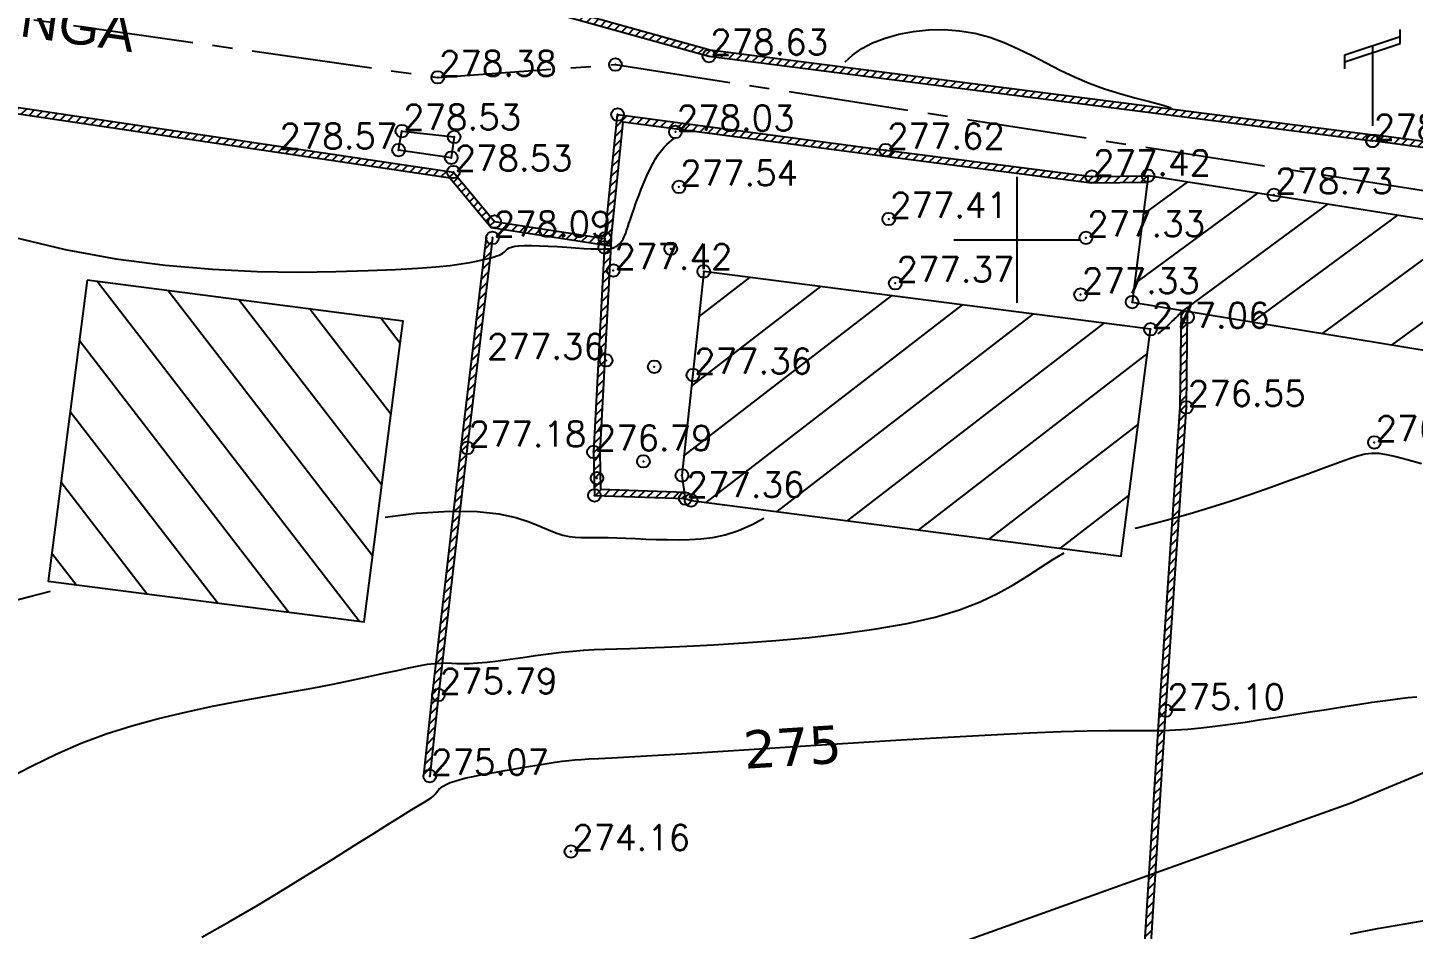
# Model space of a CAD drawing. Header units: millimetres. Extents: x 524954 to 526204, y 9523489 to 9524010.
# Drawn here: x 525760.8 to 525815.7, y 9523672.7 to 9523708.4 of the extents above; entities that cross this region are included whole.
import ezdxf
from ezdxf.enums import TextEntityAlignment as Align

# ---------------------------------------------------------------- set-up
doc = ezdxf.new("R2010")
doc.units = ezdxf.units.MM
doc.header["$PDMODE"] = 32
doc.header["$PDSIZE"] = 0.5
doc.linetypes.add('AXES2', pattern=[28.575, 19.05, -3.175, 3.175, -3.175])
doc.linetypes.add('CACHE2', pattern=[4.7625, 3.175, -1.5875])
for name, color, linetype in [('Axe_Piste', 3, 'AXES2'), ('Bati', 6, 'Continuous'), ('Bati_H', 1, 'Continuous'), ('Carroyage', 7, 'Continuous'), ('Cloture', 7, 'Continuous'), ('CN_01_00', 3, 'Continuous'), ('CN_02_00', 4, 'Continuous'), ('CN_05_00', 6, 'Continuous'), ('Cotation Courbes de niveau', 7, 'Continuous'), ('Murs', 1, 'Continuous'), ('PLUME_4', 3, 'Continuous'), ('Regard', 5, 'Continuous'), ('Réseau_Electrique', 1, 'CACHE2'), ('TopoAlt', 3, 'Continuous'), ('TOPOJIS', 7, 'Continuous'), ('Toponomie', 7, 'CACHE2')]:
    doc.layers.add(name, color=color, linetype=linetype)
doc.styles.add('Simplex 1.0', font='Simplex.shx', dxfattribs={"width": 0.99, "height": 1})
doc.styles.get("Standard").update_dxf_attribs({"font": 'arial.ttf'})
doc.styles.add('Verdana 1.0', font='verdana.ttf', dxfattribs={"width": 0.99, "height": 1})
pattern_1 = [(45, (0, 0), (-0.1767766952966, 0.1767766952966), [])]

# ---------------------------------------------------------------- blocks, each defined once
blk = doc.blocks.new('TCPOINT M')
at = {"color": 0}
blk.add_point((0, 0), dxfattribs=at)
at = {"layer": 'TopoAlt', "style": 'Simplex 1.0', "width": 0.99}
blk.add_attdef('ALT', (0.15, 0.15), '', height=1, dxfattribs=at)
blk = doc.blocks.new('e004')
at = {"color": 0}
blk.add_line((0, 3.777478), (0, 0.25), dxfattribs=at)
for points in [[(-1.096503, 3.137365), (-1.096503, 3.412949), (1.096503, 4.142007), (1.096503, 4.417591)], [(-1.096503, 2.861781), (-1.096503, 3.137365), (1.096503, 3.866423), (1.096503, 4.142007)]]:
    blk.add_lwpolyline(points, dxfattribs=at)
blk.add_circle((0, 0), 0.25, dxfattribs=at)

msp = doc.modelspace()

# ---------------------------------------------------------------- hatches: boundary and pattern name
at = {"layer": 'Bati_H'}
h = msp.add_hatch(dxfattribs=at)
h.set_pattern_fill('_U', color=256, scale=2, angle=216.3606, style=0, pattern_type=0)
h.set_pattern_definition([(216.360646028, (0, 0), (1.18573180046, -1.610602402), [])])
h.paths.add_polyline_path([(525825.039, 9523699.398), (525805.188, 9523702.535), (525804.556, 9523697.534), (525824.219, 9523694.292)])
h = msp.add_hatch(dxfattribs=at)
h.set_pattern_fill('_U', color=256, scale=2, angle=217.6283, style=0, pattern_type=0)
h.set_pattern_definition([(217.62827284, (0, 0), (1.22107209645, -1.58397693647), [])])
h.paths.add_polyline_path([(525805.282, 9523696.459), (525787.595, 9523698.747), (525786.73, 9523690.669), (525786.863, 9523689.753), (525787.092, 9523689.68), (525804.127, 9523687.476), (525804.12, 9523687.477)])
h = msp.add_hatch(dxfattribs=at)
h.set_pattern_fill('_U', color=256, scale=2, angle=-52.3757, style=0, pattern_type=0)
h.set_pattern_definition([(307.62429136, (0, 0), (1.5840617849, 1.220962023), [])])
h.paths.add_polyline_path([(525763.187, 9523698.4), (525761.644, 9523686.484), (525774.147, 9523684.866), (525775.602, 9523696.107), (525775.689, 9523696.782)])
at = {"layer": 'Murs'}
h = msp.add_hatch(dxfattribs=at)
h.set_pattern_fill('_U', color=256, scale=0.25, angle=45, style=0, pattern_type=0)
h.set_pattern_definition(pattern_1)
h.paths.add_polyline_path([(525785.02, 9523728.405), (525781.532, 9523709.019), (525787.802, 9523707.277), (525814.073, 9523703.914), (525814.105, 9523704.162), (525787.851, 9523707.523), (525781.819, 9523709.199), (525785.266, 9523728.361)])
h = msp.add_hatch(dxfattribs=at)
h.set_pattern_fill('_U', color=256, scale=0.25, angle=45, style=0, pattern_type=0)
h.set_pattern_definition(pattern_1)
h.paths.add_polyline_path([(525825.293, 9523720.582), (525822.121, 9523702.846), (525814.073, 9523703.914), (525814.106, 9523704.162), (525821.917, 9523703.125), (525825.047, 9523720.626)])
h = msp.add_hatch(dxfattribs=at)
h.set_pattern_fill('_U', color=256, scale=0.25, angle=45, style=0, pattern_type=0)
h.set_pattern_definition(pattern_1)
h.paths.add_polyline_path([(525735.258, 9523642.158), (525737.276, 9523685.033), (525740.219, 9523708.248), (525777.683, 9523702.685), (525777.646, 9523702.438), (525740.435, 9523707.963), (525737.525, 9523685.011), (525735.508, 9523642.147)])
h = msp.add_hatch(dxfattribs=at)
h.set_pattern_fill('_U', color=256, scale=0.25, angle=45, style=0, pattern_type=0)
h.set_pattern_definition(pattern_1)
h.paths.add_polyline_path([(525777.683, 9523702.685), (525779.313, 9523700.722), (525783.684, 9523700.053), (525784.185, 9523704.96), (525794.801, 9523703.556), (525802.959, 9523702.503), (525805.188, 9523702.535), (525805.192, 9523702.285), (525802.945, 9523702.253), (525794.769, 9523703.308), (525784.408, 9523704.679), (525783.906, 9523699.767), (525779.181, 9523700.489), (525777.491, 9523702.525)])
h = msp.add_hatch(dxfattribs=at)
h.set_pattern_fill('_U', color=256, scale=0.25, angle=45, style=0, pattern_type=0)
h.set_pattern_definition(pattern_1)
h.paths.add_polyline_path([(525779.227, 9523700.075), (525778.232, 9523691.758), (525777.09, 9523681.972), (525776.749, 9523678.762), (525776.5, 9523678.789), (525776.841, 9523682), (525777.983, 9523691.787), (525778.979, 9523700.104)])
h = msp.add_hatch(dxfattribs=at)
h.set_pattern_fill('_U', color=256, scale=0.25, angle=45, style=0, pattern_type=0)
h.set_pattern_definition(pattern_1)
h.paths.add_polyline_path([(525783.684, 9523700.053), (525783.23, 9523691.599), (525783.269, 9523689.877), (525786.863, 9523689.753), (525786.871, 9523690.003), (525783.514, 9523690.119), (525783.48, 9523691.595), (525783.933, 9523700.04)])
h = msp.add_hatch(dxfattribs=at)
h.set_pattern_fill('_U', color=256, scale=0.25, angle=45, style=0, pattern_type=0)
h.set_pattern_definition(pattern_1)
h.paths.add_polyline_path([(525754.117, 9523627.377), (525803.323, 9523640.196), (525805.154, 9523669.63), (525805.889, 9523681.352), (525806.706, 9523693.365), (525806.751, 9523696.938), (525806.501, 9523696.941), (525806.456, 9523693.375), (525805.639, 9523681.368), (525804.905, 9523669.646), (525803.085, 9523640.393), (525754.054, 9523627.618)])

# ---------------------------------------------------------------- linework, layer by layer
at = {"layer": 'Axe_Piste', "ltscale": 0.25, "flags": 128}
msp.add_lwpolyline([(525613.228, 9523720.669), (525626.827, 9523720.401), (525643.945, 9523719.587), (525674.498, 9523717.677), (525731.479, 9523713.01), (525740.572, 9523711.637), (525777.063, 9523706.435), (525784.098, 9523706.94), (525827.588, 9523700.163)], dxfattribs=at)
at = {"layer": 'Bati', "flags": 128}
for points in [[(525825.039, 9523699.398), (525805.188, 9523702.535), (525804.556, 9523697.534), (525804.556, 9523697.534), (525824.219, 9523694.292)], [(525805.282, 9523696.459), (525787.595, 9523698.747), (525786.73, 9523690.669), (525786.863, 9523689.753), (525787.092, 9523689.68), (525804.127, 9523687.476), (525804.12, 9523687.477)], [(525763.187, 9523698.4), (525761.644, 9523686.484), (525774.147, 9523684.866), (525775.602, 9523696.107), (525775.689, 9523696.782)]]:
    msp.add_lwpolyline(points, close=True, dxfattribs=at)
at = {"layer": 'Carroyage'}
for p, q in [((525800, 9523697.5), (525800, 9523702.5)), ((525797.5, 9523700), (525802.5, 9523700))]:
    msp.add_line(p, q, dxfattribs=at)
at = {"layer": 'Cloture', "flags": 128}
for points in [[(525785.02, 9523728.405), (525781.532, 9523709.019), (525787.802, 9523707.277), (525814.073, 9523703.914)], [(525785.266, 9523728.361), (525781.819, 9523709.199), (525787.851, 9523707.523), (525814.105, 9523704.162)], [(525825.293, 9523720.582), (525822.121, 9523702.846), (525814.073, 9523703.914)], [(525825.047, 9523720.626), (525821.917, 9523703.125), (525814.106, 9523704.162)], [(525735.258, 9523642.158), (525737.276, 9523685.033), (525740.219, 9523708.248), (525777.683, 9523702.685)], [(525735.508, 9523642.147), (525737.525, 9523685.011), (525740.435, 9523707.963), (525777.646, 9523702.438)], [(525777.683, 9523702.685), (525779.313, 9523700.722), (525783.684, 9523700.053), (525784.185, 9523704.96), (525794.801, 9523703.556), (525802.959, 9523702.503), (525805.188, 9523702.535)], [(525777.491, 9523702.525), (525779.181, 9523700.489), (525783.906, 9523699.767), (525784.408, 9523704.679), (525794.769, 9523703.308), (525802.945, 9523702.253), (525805.192, 9523702.285)], [(525778.979, 9523700.104), (525777.983, 9523691.787), (525776.841, 9523682), (525776.5, 9523678.789)], [(525779.227, 9523700.075), (525778.232, 9523691.758), (525777.09, 9523681.972), (525776.749, 9523678.762)], [(525783.684, 9523700.053), (525783.23, 9523691.599), (525783.269, 9523689.877), (525786.863, 9523689.753)], [(525783.933, 9523700.04), (525783.48, 9523691.595), (525783.514, 9523690.119), (525786.871, 9523690.003)], [(525754.054, 9523627.618), (525803.085, 9523640.393), (525804.905, 9523669.646), (525805.639, 9523681.368), (525806.456, 9523693.375), (525806.505, 9523697.213)], [(525754.117, 9523627.377), (525803.323, 9523640.196), (525805.154, 9523669.63), (525805.154, 9523669.63), (525805.889, 9523681.352), (525806.706, 9523693.365), (525806.754, 9523697.172)]]:
    msp.add_lwpolyline(points, dxfattribs=at)
at = {"layer": 'CN_01_00', "elevation": 277, "flags": 128}
for points in [[(525805.577, 9523696.288), (525805.663, 9523696.346), (525805.749, 9523696.411), (525805.828, 9523696.477), (525805.902, 9523696.543), (525805.969, 9523696.607), (525806.032, 9523696.668), (525806.089, 9523696.724), (525806.143, 9523696.776), (525806.192, 9523696.823), (525806.238, 9523696.868), (525806.28, 9523696.91), (525806.321, 9523696.949), (525806.359, 9523696.986), (525806.395, 9523697.023), (525806.43, 9523697.058), (525806.463, 9523697.091), (525806.496, 9523697.122), (525806.528, 9523697.15), (525806.558, 9523697.174), (525806.588, 9523697.193), (525806.616, 9523697.206)], [(525774.984, 9523689.019), (525776.214, 9523689.17), (525777.546, 9523689.25), (525778.622, 9523689.233), (525779.48, 9523689.143), (525780.155, 9523689.002), (525780.683, 9523688.834), (525781.1, 9523688.661), (525781.443, 9523688.507), (525781.743, 9523688.389), (525782.013, 9523688.306), (525782.262, 9523688.253), (525782.5, 9523688.223), (525782.734, 9523688.21), (525782.974, 9523688.207), (525783.229, 9523688.21), (525783.507, 9523688.211), (525783.815, 9523688.206), (525784.151, 9523688.195), (525784.513, 9523688.181), (525784.897, 9523688.165), (525785.3, 9523688.149), (525785.718, 9523688.136), (525786.147, 9523688.126), (525786.586, 9523688.123), (525787.03, 9523688.129), (525787.485, 9523688.156), (525787.956, 9523688.215), (525788.447, 9523688.321), (525788.965, 9523688.485), (525789.514, 9523688.72), (525789.976, 9523688.972)], [(525750.684, 9523683.35), (525750.901, 9523683.404), (525751.657, 9523683.58), (525752.585, 9523683.795), (525753.719, 9523684.061), (525755.099, 9523684.394), (525756.761, 9523684.807), (525758.721, 9523685.307), (525760.92, 9523685.872), (525761.733, 9523686.08)]]:
    msp.add_lwpolyline(points, dxfattribs=at)
at = {"layer": 'CN_02_00', "flags": 128}
for points, elevation in [([(525793.191, 9523707.055), (525793.481, 9523707.314), (525793.848, 9523707.571), (525794.282, 9523707.798), (525794.775, 9523707.989), (525795.317, 9523708.141), (525795.894, 9523708.25), (525796.496, 9523708.313), (525797.111, 9523708.325), (525797.727, 9523708.283), (525798.332, 9523708.182), (525798.918, 9523708.022), (525799.488, 9523707.813), (525800.046, 9523707.567), (525800.598, 9523707.295), (525801.15, 9523707.01), (525801.706, 9523706.725), (525802.273, 9523706.451), (525802.856, 9523706.201), (525803.456, 9523705.984), (525804.063, 9523705.795), (525804.663, 9523705.628), (525805.241, 9523705.474), (525805.782, 9523705.327), (525806.096, 9523705.233)], 278), ([(525760.277, 9523700.108), (525762.308, 9523699.614), (525764.316, 9523699.249), (525766.272, 9523698.996), (525768.149, 9523698.835), (525769.919, 9523698.751), (525771.555, 9523698.725), (525773.029, 9523698.74), (525774.313, 9523698.779), (525775.389, 9523698.825), (525776.272, 9523698.876), (525776.984, 9523698.93), (525777.55, 9523698.986), (525777.994, 9523699.042), (525778.337, 9523699.098), (525778.605, 9523699.151), (525778.821, 9523699.201), (525779.004, 9523699.246), (525779.161, 9523699.287), (525779.294, 9523699.326), (525779.405, 9523699.362), (525779.498, 9523699.398), (525779.574, 9523699.434), (525779.637, 9523699.471), (525779.688, 9523699.51), (525779.731, 9523699.552), (525779.774, 9523699.595), (525779.825, 9523699.638), (525779.893, 9523699.677), (525779.985, 9523699.713), (525780.111, 9523699.742), (525780.279, 9523699.764), (525780.498, 9523699.775), (525780.771, 9523699.775), (525781.089, 9523699.766), (525781.438, 9523699.75), (525781.802, 9523699.729), (525782.169, 9523699.706), (525782.524, 9523699.682), (525782.852, 9523699.661), (525783.14, 9523699.645), (525783.377, 9523699.636), (525783.565, 9523699.633), (525783.713, 9523699.636), (525783.827, 9523699.644), (525783.913, 9523699.657), (525783.979, 9523699.673), (525784.031, 9523699.693), (525784.076, 9523699.715), (525784.12, 9523699.739), (525784.163, 9523699.765), (525784.206, 9523699.795), (525784.249, 9523699.83), (525784.29, 9523699.869), (525784.329, 9523699.915), (525784.367, 9523699.967), (525784.403, 9523700.026), (525784.437, 9523700.095), (525784.47, 9523700.174), (525784.505, 9523700.266), (525784.542, 9523700.375), (525784.584, 9523700.501), (525784.633, 9523700.649), (525784.69, 9523700.82), (525784.757, 9523701.017), (525784.835, 9523701.24), (525784.923, 9523701.485), (525785.02, 9523701.744), (525785.124, 9523702.011), (525785.233, 9523702.278), (525785.346, 9523702.538), (525785.462, 9523702.785), (525785.577, 9523703.012), (525785.692, 9523703.213), (525785.806, 9523703.388), (525785.918, 9523703.539), (525786.027, 9523703.669), (525786.134, 9523703.779), (525786.237, 9523703.872), (525786.337, 9523703.949), (525786.424, 9523704.007)], 278), ([(525804.674, 9523688.573), (525804.738, 9523688.59), (525805.404, 9523688.761), (525806.107, 9523688.946), (525806.851, 9523689.155), (525807.634, 9523689.393), (525808.44, 9523689.653), (525809.25, 9523689.928), (525810.045, 9523690.206), (525810.806, 9523690.479), (525811.512, 9523690.737), (525812.146, 9523690.971), (525812.686, 9523691.171), (525813.123, 9523691.329), (525813.477, 9523691.445), (525813.776, 9523691.52), (525814.049, 9523691.553), (525814.324, 9523691.547), (525814.63, 9523691.502), (525814.996, 9523691.419), (525815.449, 9523691.299), (525816.01, 9523691.143)], 276), ([(525759.975, 9523678.639), (525761.008, 9523679.17), (525761.989, 9523679.641), (525762.952, 9523680.058), (525763.93, 9523680.427), (525764.95, 9523680.753), (525766.003, 9523681.041), (525767.072, 9523681.297), (525768.142, 9523681.524), (525769.195, 9523681.728), (525770.215, 9523681.913), (525771.186, 9523682.085), (525772.091, 9523682.248), (525772.917, 9523682.406), (525773.663, 9523682.558), (525774.333, 9523682.701), (525774.931, 9523682.832), (525775.458, 9523682.948), (525775.92, 9523683.048), (525776.318, 9523683.129), (525776.656, 9523683.187), (525776.939, 9523683.222), (525777.181, 9523683.237), (525777.397, 9523683.24), (525777.603, 9523683.234), (525777.814, 9523683.225), (525778.046, 9523683.22), (525778.314, 9523683.224), (525778.633, 9523683.242), (525779.015, 9523683.278), (525779.451, 9523683.33), (525779.926, 9523683.393), (525780.427, 9523683.462), (525780.939, 9523683.533), (525781.45, 9523683.602), (525781.945, 9523683.663), (525782.411, 9523683.714), (525782.84, 9523683.75), (525783.253, 9523683.774), (525783.677, 9523683.79), (525784.141, 9523683.803), (525784.67, 9523683.816), (525785.292, 9523683.834), (525786.036, 9523683.861), (525786.927, 9523683.9), (525787.983, 9523683.956), (525789.172, 9523684.032), (525790.452, 9523684.131), (525791.783, 9523684.254), (525793.121, 9523684.406), (525794.425, 9523684.588), (525795.652, 9523684.804), (525796.762, 9523685.057), (525797.723, 9523685.346), (525798.546, 9523685.664), (525799.256, 9523686.002), (525799.875, 9523686.348), (525800.427, 9523686.692), (525800.934, 9523687.026), (525801.419, 9523687.337), (525801.871, 9523687.597)], 276), ([(525813.205, 9523672.508), (525814.273, 9523672.717), (525815.282, 9523672.901), (525816.195, 9523673.052)], 274)]:
    msp.add_lwpolyline(points, dxfattribs=dict(at, elevation=elevation))
at = {"layer": 'CN_05_00', "elevation": 275, "flags": 128}
msp.add_lwpolyline([(525767.72, 9523672.377), (525768.841, 9523673.013), (525769.936, 9523673.653), (525770.99, 9523674.286), (525771.988, 9523674.898), (525772.916, 9523675.475), (525773.759, 9523676.006), (525774.503, 9523676.477), (525775.133, 9523676.875), (525775.641, 9523677.191), (525776.036, 9523677.434), (525776.334, 9523677.614), (525776.55, 9523677.743), (525776.701, 9523677.834), (525776.802, 9523677.897), (525776.868, 9523677.945), (525776.915, 9523677.99), (525776.956, 9523678.04), (525776.999, 9523678.097), (525777.048, 9523678.159), (525777.107, 9523678.225), (525777.183, 9523678.293), (525777.278, 9523678.363), (525777.399, 9523678.432), (525777.55, 9523678.5), (525777.735, 9523678.565), (525777.951, 9523678.628), (525778.194, 9523678.688), (525778.463, 9523678.748), (525778.753, 9523678.806), (525779.061, 9523678.864), (525779.383, 9523678.921), (525779.716, 9523678.98), (525780.057, 9523679.039), (525780.401, 9523679.098), (525780.743, 9523679.156), (525781.078, 9523679.211), (525781.402, 9523679.262), (525781.71, 9523679.308), (525781.996, 9523679.347), (525782.257, 9523679.379), (525782.496, 9523679.402), (525782.744, 9523679.42), (525783.042, 9523679.437), (525783.432, 9523679.456), (525783.954, 9523679.482), (525784.647, 9523679.519), (525785.554, 9523679.57), (525786.714, 9523679.64), (525788.149, 9523679.73), (525789.807, 9523679.837), (525791.618, 9523679.953), (525793.511, 9523680.074), (525795.416, 9523680.192), (525797.261, 9523680.302), (525798.976, 9523680.398), (525800.49, 9523680.472), (525801.752, 9523680.522), (525802.781, 9523680.551), (525803.617, 9523680.564), (525804.3, 9523680.567), (525804.867, 9523680.565), (525805.358, 9523680.565), (525805.813, 9523680.571), (525806.27, 9523680.589), (525806.761, 9523680.624), (525807.288, 9523680.675), (525807.848, 9523680.74), (525808.434, 9523680.816), (525809.043, 9523680.902), (525809.67, 9523680.995), (525810.309, 9523681.094), (525810.957, 9523681.197), (525811.607, 9523681.3), (525812.252, 9523681.403), (525812.881, 9523681.503), (525813.486, 9523681.597), (525814.058, 9523681.683), (525814.586, 9523681.759), (525815.061, 9523681.823), (525815.476, 9523681.871), (525815.822, 9523681.903)], dxfattribs=at)
at = {"layer": 'PLUME_4'}
msp.add_lwpolyline([(525880.576, 9523709.17), (525872.888, 9523704.598), (525864.738, 9523699.491), (525855.944, 9523696.342), (525855.944, 9523696.342), (525847.187, 9523692.695), (525838.964, 9523688.586), (525830.705, 9523684.975), (525830.206, 9523684.938), (525821.947, 9523681.328), (525813.189, 9523677.68), (525804.395, 9523674.532), (525804.395, 9523674.532), (525795.601, 9523671.383)], dxfattribs=at)
msp.add_lwpolyline([(525880.576, 9523709.17), (525872.888, 9523704.598), (525864.738, 9523699.491), (525855.944, 9523696.342), (525855.944, 9523696.342), (525847.187, 9523692.695), (525838.964, 9523688.586), (525830.705, 9523684.975), (525830.206, 9523684.938), (525821.947, 9523681.328), (525813.189, 9523677.68), (525804.395, 9523674.532), (525804.395, 9523674.532), (525795.601, 9523671.383)], dxfattribs=at)
at = {"layer": 'Regard', "flags": 128}
msp.add_lwpolyline([(525777.6, 9523703.249), (525775.513, 9523703.556), (525775.646, 9523704.308), (525777.713, 9523704.076), (525777.6, 9523703.249)], dxfattribs=at)

# ---------------------------------------------------------------- block references
at = {"layer": 'Réseau_Electrique'}
msp.add_blockref('e004', (525814.073, 9523703.914), dxfattribs=at)
at = {"layer": 'TOPOJIS'}
ref = msp.add_blockref('TCPOINT M', (525787.802, 9523707.277, 278.63), dxfattribs=at)
ref.add_attrib('ALT', '278.63', (525787.852, 9523707.327, 278.63), dxfattribs={"layer": 'TopoAlt', "height": 1, "style": 'Simplex 1.0', "width": 0.99})
ref = msp.add_blockref('TCPOINT M', (525777.063, 9523706.435, 278.38), dxfattribs=at)
ref.add_attrib('ALT', '278.38', (525777.113, 9523706.485, 278.38), dxfattribs={"layer": 'TopoAlt', "height": 1, "style": 'Simplex 1.0', "width": 0.99})
for p in [(525784.098, 9523706.94, 278.57), (525784.185, 9523704.96, 278.63), (525777.713, 9523704.076, 278.56), (525777.6, 9523703.249, 278.56), (525805.188, 9523702.535, 277.74), (525779.313, 9523700.722, 278.21), (525783.674, 9523699.704, 278.1), (525783.684, 9523700.053, 278.22), (525786.288, 9523699.647, 277.45), (525787.595, 9523698.747, 277.48), (525804.556, 9523697.534, 277.27), (525806.751, 9523696.938, 276.95), (525785.638, 9523694.972, 277.32), (525785.206, 9523691.226, 277.36), (525783.369, 9523690.56, 277.36), (525786.73, 9523690.669, 277.29), (525783.269, 9523689.877, 277.36), (525787.092, 9523689.68, 277.38)]:
    msp.add_blockref('TCPOINT M', p, dxfattribs=at)
ref = msp.add_blockref('TCPOINT M', (525775.646, 9523704.308, 278.53), dxfattribs=at)
ref.add_attrib('ALT', '278.53', (525775.696, 9523704.358, 278.53), dxfattribs={"layer": 'TopoAlt', "height": 1, "style": 'Simplex 1.0', "width": 0.99})
ref = msp.add_blockref('TCPOINT M', (525786.473, 9523704.271, 278.03), dxfattribs=at)
ref.add_attrib('ALT', '278.03', (525786.523, 9523704.321, 278.03), dxfattribs={"layer": 'TopoAlt', "height": 1, "style": 'Simplex 1.0', "width": 0.99})
ref = msp.add_blockref('TCPOINT M', (525814.073, 9523703.914, 278.75), dxfattribs=at)
ref.add_attrib('ALT', '278.75', (525814.123, 9523703.964, 278.75), dxfattribs={"layer": 'TopoAlt', "height": 1, "style": 'Simplex 1.0', "width": 0.99})
ref = msp.add_blockref('TCPOINT M', (525775.513, 9523703.556, 278.57), dxfattribs=at)
ref.add_attrib('ALT', '278.57', dxfattribs={"layer": 'TopoAlt', "height": 1, "style": 'Simplex 1.0', "width": 0.99}).set_placement((525775.463, 9523703.606, 278.57), align=Align.RIGHT)
ref = msp.add_blockref('TCPOINT M', (525794.801, 9523703.556, 277.62), dxfattribs=at)
ref.add_attrib('ALT', '277.62', (525794.851, 9523703.606, 277.62), dxfattribs={"layer": 'TopoAlt', "height": 1, "style": 'Simplex 1.0', "width": 0.99})
ref = msp.add_blockref('TCPOINT M', (525777.683, 9523702.685, 278.53), dxfattribs=at)
ref.add_attrib('ALT', '278.53', (525777.733, 9523702.735, 278.53), dxfattribs={"layer": 'TopoAlt', "height": 1, "style": 'Simplex 1.0', "width": 0.99})
ref = msp.add_blockref('TCPOINT M', (525786.612, 9523702.096, 277.54), dxfattribs=at)
ref.add_attrib('ALT', '277.54', (525786.662, 9523702.146, 277.54), dxfattribs={"layer": 'TopoAlt', "height": 1, "style": 'Simplex 1.0', "width": 0.99})
ref = msp.add_blockref('TCPOINT M', (525802.959, 9523702.503, 277.42), dxfattribs=at)
ref.add_attrib('ALT', '277.42', (525803.009, 9523702.553, 277.42), dxfattribs={"layer": 'TopoAlt', "height": 1, "style": 'Simplex 1.0', "width": 0.99})
ref = msp.add_blockref('TCPOINT M', (525810.168, 9523701.778, 278.73), dxfattribs=at)
ref.add_attrib('ALT', '278.73', (525810.218, 9523701.828, 278.73), dxfattribs={"layer": 'TopoAlt', "height": 1, "style": 'Simplex 1.0', "width": 0.99})
ref = msp.add_blockref('TCPOINT M', (525794.918, 9523700.824, 277.41), dxfattribs=at)
ref.add_attrib('ALT', '277.41', (525794.968, 9523700.874, 277.41), dxfattribs={"layer": 'TopoAlt', "height": 1, "style": 'Simplex 1.0', "width": 0.99})
ref = msp.add_blockref('TCPOINT M', (525779.227, 9523700.075, 278.09), dxfattribs=at)
ref.add_attrib('ALT', '278.09', (525779.277, 9523700.125, 278.09), dxfattribs={"layer": 'TopoAlt', "height": 1, "style": 'Simplex 1.0', "width": 0.99})
ref = msp.add_blockref('TCPOINT M', (525802.727, 9523700.078, 277.33), dxfattribs=at)
ref.add_attrib('ALT', '277.33', (525802.777, 9523700.128, 277.33), dxfattribs={"layer": 'TopoAlt', "height": 1, "style": 'Simplex 1.0', "width": 0.99})
ref = msp.add_blockref('TCPOINT M', (525784.014, 9523698.784, 277.42), dxfattribs=at)
ref.add_attrib('ALT', '277.42', (525784.064, 9523698.834, 277.42), dxfattribs={"layer": 'TopoAlt', "height": 1, "style": 'Simplex 1.0', "width": 0.99})
ref = msp.add_blockref('TCPOINT M', (525795.179, 9523698.281, 277.37), dxfattribs=at)
ref.add_attrib('ALT', '277.37', (525795.229, 9523698.331, 277.37), dxfattribs={"layer": 'TopoAlt', "height": 1, "style": 'Simplex 1.0', "width": 0.99})
ref = msp.add_blockref('TCPOINT M', (525802.517, 9523697.829, 277.33), dxfattribs=at)
ref.add_attrib('ALT', '277.33', (525802.567, 9523697.879, 277.33), dxfattribs={"layer": 'TopoAlt', "height": 1, "style": 'Simplex 1.0', "width": 0.99})
ref = msp.add_blockref('TCPOINT M', (525805.282, 9523696.459, 277.06), dxfattribs=at)
ref.add_attrib('ALT', '277.06', (525805.332, 9523696.509, 277.06), dxfattribs={"layer": 'TopoAlt', "height": 1, "style": 'Simplex 1.0', "width": 0.99})
ref = msp.add_blockref('TCPOINT M', (525783.73, 9523695.226, 277.36), dxfattribs=at)
ref.add_attrib('ALT', '277.36', dxfattribs={"layer": 'TopoAlt', "height": 1, "style": 'Simplex 1.0', "width": 0.99}).set_placement((525783.68, 9523695.276, 277.36), align=Align.RIGHT)
ref = msp.add_blockref('TCPOINT M', (525787.169, 9523694.641, 277.36), dxfattribs=at)
ref.add_attrib('ALT', '277.36', (525787.219, 9523694.691, 277.36), dxfattribs={"layer": 'TopoAlt', "height": 1, "style": 'Simplex 1.0', "width": 0.99})
ref = msp.add_blockref('TCPOINT M', (525806.706, 9523693.365, 276.55), dxfattribs=at)
ref.add_attrib('ALT', '276.55', (525806.756, 9523693.415, 276.55), dxfattribs={"layer": 'TopoAlt', "height": 1, "style": 'Simplex 1.0', "width": 0.99})
ref = msp.add_blockref('TCPOINT M', (525778.232, 9523691.758, 277.18), dxfattribs=at)
ref.add_attrib('ALT', '277.18', (525778.282, 9523691.808, 277.18), dxfattribs={"layer": 'TopoAlt', "height": 1, "style": 'Simplex 1.0', "width": 0.99})
ref = msp.add_blockref('TCPOINT M', (525814.145, 9523691.975, 276.03), dxfattribs=at)
ref.add_attrib('ALT', '276.03', (525814.195, 9523692.025, 276.03), dxfattribs={"layer": 'TopoAlt', "height": 1, "style": 'Simplex 1.0', "width": 0.99})
ref = msp.add_blockref('TCPOINT M', (525783.23, 9523691.599, 276.79), dxfattribs=at)
ref.add_attrib('ALT', '276.79', (525783.28, 9523691.649, 276.79), dxfattribs={"layer": 'TopoAlt', "height": 1, "style": 'Simplex 1.0', "width": 0.99})
ref = msp.add_blockref('TCPOINT M', (525786.863, 9523689.753, 277.36), dxfattribs=at)
ref.add_attrib('ALT', '277.36', (525786.913, 9523689.803, 277.36), dxfattribs={"layer": 'TopoAlt', "height": 1, "style": 'Simplex 1.0', "width": 0.99})
ref = msp.add_blockref('TCPOINT M', (525777.09, 9523681.972, 275.79), dxfattribs=at)
ref.add_attrib('ALT', '275.79', (525777.14, 9523682.022, 275.79), dxfattribs={"layer": 'TopoAlt', "height": 1, "style": 'Simplex 1.0', "width": 0.99})
ref = msp.add_blockref('TCPOINT M', (525805.889, 9523681.352, 275.1), dxfattribs=at)
ref.add_attrib('ALT', '275.10', (525805.939, 9523681.402, 275.1), dxfattribs={"layer": 'TopoAlt', "height": 1, "style": 'Simplex 1.0', "width": 0.99})
ref = msp.add_blockref('TCPOINT M', (525776.749, 9523678.762, 275.07), dxfattribs=at)
ref.add_attrib('ALT', '275.07', (525776.799, 9523678.812, 275.07), dxfattribs={"layer": 'TopoAlt', "height": 1, "style": 'Simplex 1.0', "width": 0.99})
ref = msp.add_blockref('TCPOINT M', (525782.339, 9523675.773, 274.16), dxfattribs=at)
ref.add_attrib('ALT', '274.16', (525782.389, 9523675.823, 274.16), dxfattribs={"layer": 'TopoAlt', "height": 1, "style": 'Simplex 1.0', "width": 0.99})

# ---------------------------------------------------------------- texts
at = {"layer": 'Cotation Courbes de niveau', "style": 'Verdana 1.0', "width": 0.99}
msp.add_text('275', height=1.5, rotation=3.6847, dxfattribs=at).set_placement((525791.106, 9523679.92, 275), align=Align.MIDDLE_CENTER)
at = {"layer": 'Toponomie', "insert": (525735.493, 9523713.164), "char_height": 1.5, "width": 40.17376, "attachment_point": 1, "rotation": 351.8535}
msp.add_mtext('\\pxqc;AVENUE BITSANGA', dxfattribs=at)

doc.saveas('drawing.dxf')
